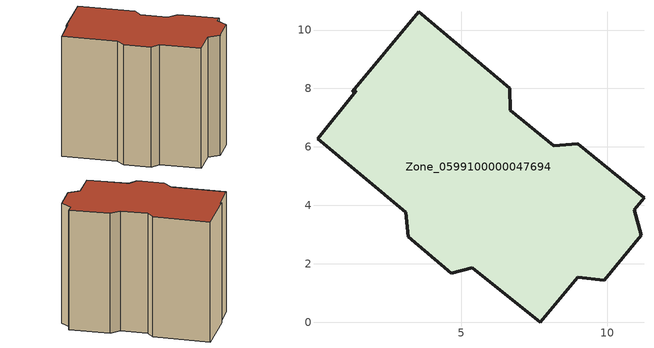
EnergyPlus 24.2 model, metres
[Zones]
Zone_0599100000047694
 floor ground (C_G): 6.66,8 6.69,7.26 8.17,6.04 9,6.1 11.26,4.26 10.92,3.85 11.17,2.98 9.9,1.44 9,1.54 7.71,0 5.39,1.86 4.67,1.68 3.19,2.93 3.1,3.76 0.08,6.28 1.41,7.93 1.27,7.88 3.55,10.62 z0
 wall outside (C_F): 1.41,7.93 0.08,6.28 3.1,3.76 3.19,2.93 4.67,1.68 5.39,1.86 7.71,0 9,1.54 9.9,1.44 11.17,2.98 10.92,3.85 11.26,4.26 9,6.1 8.17,6.04 6.69,7.26 6.66,8 3.55,10.62 1.27,7.88 1.41,7.93 z0:8.96
 roof outside (C_R): 6.66,8 3.55,10.62 1.27,7.88 1.41,7.93 0.08,6.28 3.1,3.76 3.19,2.93 4.67,1.68 5.39,1.86 7.71,0 9,1.54 9.9,1.44 11.17,2.98 10.92,3.85 11.26,4.26 9,6.1 8.17,6.04 6.69,7.26 z8.96
[BUILDING]
Pand.0599100000047694: North Axis=0; Terrain=City; Loads Convergence Tolerance Value=0.04; Temperature Convergence Tolerance Value=0.4; Solar Distribution=FullExterior; Maximum Number of Warmup Days=25; Minimum Number of Warmup Days=1
[Site:Location]
Rotterdam.The.Hague.AP_ZH_NLD Design_Conditions: Latitude=51.96; Longitude=4.45; Time Zone=1; Elevation=-4.5
[SITE:GROUNDTEMPERATURE:BUILDINGSURFACE]
18, 18, 18, 18, 18, 18, 18, 18, 18, 18, 18, 18
[MATERIAL] Thermal Absorptance=0.9; Solar Absorptance=0.7; Visible Absorptance=0.7
Name | Roughness | Thickness | Conductivity | Density | Specific Heat
G.TI.1946 | MediumSmooth | 0.15 | 1 | 540 | 1210
F.TI.1946 | Rough | 0.3 | 0.857143 | 1920 | 840
R.TI.1946 | MediumRough | 0.2 | 0.1 | 1500 | 1000
[CONSTRUCTION]
C_G: G.TI.1946
C_F: F.TI.1946
C_R: R.TI.1946
[ZONE]
Zone_0599100000047694: Type=1; Multiplier=1; Ceiling Height=Autocalculate; Volume=Autocalculate; Floor Area=autocalculate; Part of Total Floor Area=Yes
[ZONEINFILTRATION:DESIGNFLOWRATE]
Infil_Zone_0599100000047694: Zone or ZoneList or Space or SpaceList=Zone_0599100000047694; Schedule=AlwaysOn; Design Flow Rate Calculation Method=Flow/Area; Flow Rate per Floor Area=0.003; Constant Term Coefficient=1; Temperature Term Coefficient=0; Velocity Term Coefficient=0; Velocity Squared Term Coefficient=0
[HVACTEMPLATE:ZONE:IDEALLOADSAIRSYSTEM]
Zone_0599100000047694: Maximum Heating Supply Air Temperature=50; Minimum Cooling Supply Air Temperature=13; Maximum Heating Supply Air Humidity Ratio=0.0156; Minimum Cooling Supply Air Humidity Ratio=0.0077; Heating Limit=NoLimit; Cooling Limit=NoLimit; Dehumidification Control Type=ConstantSensibleHeatRatio; Cooling Sensible Heat Ratio=0.7; Dehumidification Setpoint=60; Humidification Control Type=None; Humidification Setpoint=30; Outdoor Air Method=None; Outdoor Air Flow Rate per Person=0.00944; Outdoor Air Flow Rate per Zone Floor Area=0; Outdoor Air Flow Rate per Zone=0; Demand Controlled Ventilation Type=None; Outdoor Air Economizer Type=NoEconomizer; Heat Recovery Type=None; Sensible Heat Recovery Effectiveness=0.7; Latent Heat Recovery Effectiveness=0.65
[ZONECONTROL:THERMOSTAT]
ThermostatControl_Zone_0599100000047694: Zone or ZoneList=Zone_0599100000047694; Control Type Schedule=DualSetpointControlType; Control 1=Thermostat_Zone_0599100000047694; Temperature Difference Between Cutout And Setpoint=0
[THERMOSTATSETPOINT:DUALSETPOINT]
Thermostat_Zone_0599100000047694: Heating Setpoint Temperature Schedule=HeatingSetpoint_Zone_0599100000047694; Cooling Setpoint Temperature Schedule=CoolingSetpoint_Zone_0599100000047694
[SCHEDULE:COMPACT]
HeatingSetpoint_Zone_0599100000047694: Through: 12/31, For: AllDays, Until: 24:00, 21
CoolingSetpoint_Zone_0599100000047694: Through: 12/31, For: AllDays, Until: 24:00, 24
DualSetpointControlType: Through: 12/31, For: AllDays, Until: 24:00, 4
AlwaysOn: Through: 12/31, For: AllDays, Until: 24:00, 1
